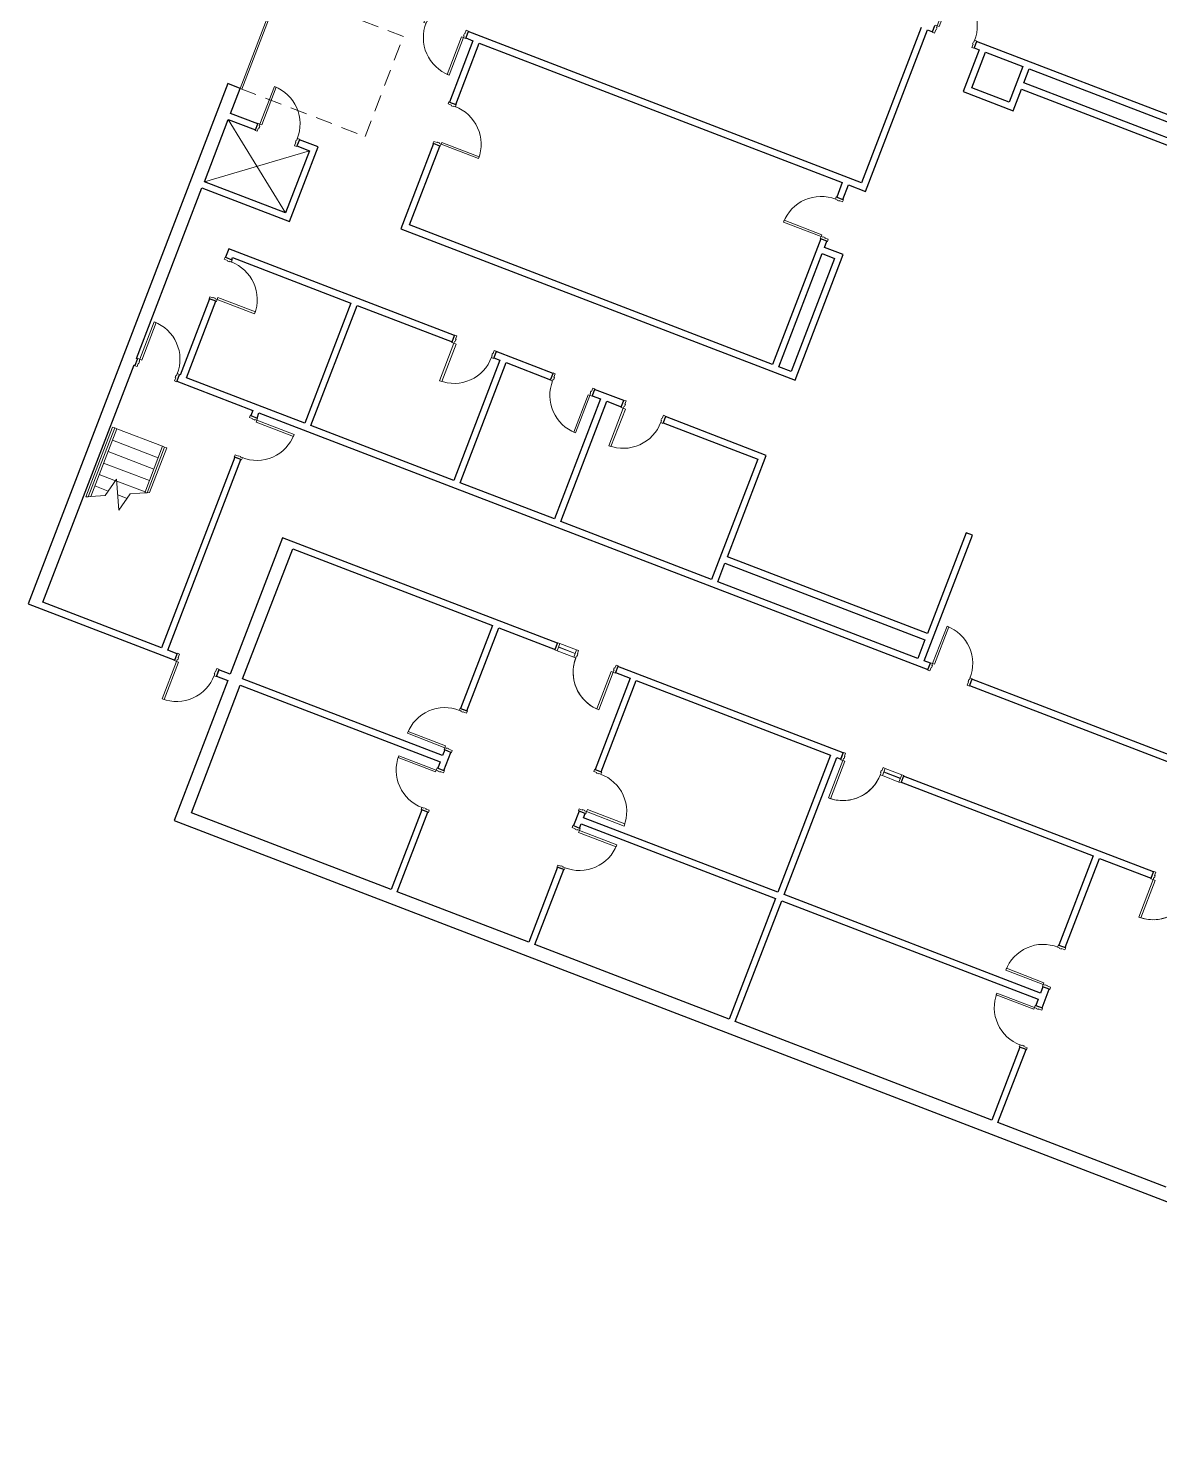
# Model space of a CAD drawing. Header units: inches. Extents: x -907 to 2508, y -1874 to 762.
# Drawn here: x -907 to 109, y -1506 to -246 of the extents above; entities that cross this region are included whole.
import ezdxf

# ---------------------------------------------------------------- set-up
doc = ezdxf.new("R2010")
doc.units = ezdxf.units.IN
doc.header["$MEASUREMENT"] = 0
doc.linetypes.add('Overhead', pattern=[24.375, 15, -9.375])
for name, color, linetype, lineweight in [('A-DETL', 90, 'Continuous', 9), ('A-DOOR', 31, 'Continuous', 9), ('A-DOOR-FRAM', 31, 'Continuous', 15), ('A-FLOR-HRAL', 11, 'Continuous', 9), ('A-WALL', 113, 'Continuous', 9), ('S-STRS', 31, 'Continuous', 9), ('S-STRS-MBND', 31, 'Continuous', 9)]:
    doc.layers.add(name, color=color, linetype=linetype, lineweight=lineweight)

# ---------------------------------------------------------------- blocks, each defined once
blk = doc.blocks.new('Door-Single_CE_ - HM Door-2_ HM Frame-5252126-LEVEL 1 Map Export')
at = {"layer": 'A-DOOR'}
for p, q in [((16.25, -39.5), (16.25, -3.5)), ((16.25, -3.5), (18, -3.5)), ((18, -3.5), (18, -39.5)), ((18, -39.5), (16.25, -39.5))]:
    blk.add_line(p, q, dxfattribs=at)
at = {"layer": 'A-DOOR', "lineweight": 15}
for p, q in [((16.25, -39.5), (16.25, -3.5)), ((18, -3.5), (16.25, -3.5)), ((18, -3.5), (18, -39.5)), ((18, -39.5), (16.25, -39.5))]:
    blk.add_line(p, q, dxfattribs=at)
at = {"layer": 'A-DOOR'}
blk.add_arc((18, -3.5), 36, 179.5, 270, dxfattribs=at)
blk.add_arc((18, -3.5), 36, 179.5, 270, dxfattribs=at)
blk.add_arc((18, -3.5), 36, 179.5, 270, dxfattribs=at)
blk.add_arc((18, -3.5), 36, 179.5, 270, dxfattribs=at)
at = {"layer": 'A-DOOR-FRAM'}
for p, q in [((-20, 3.5), (-18, 3.5)), ((-20, -3.5), (-20, 3.5)), ((-18, 3.5), (-18, 0.25)), ((-18, 0.25), (-17.5, 0.25)), ((-17.5, 0.25), (-17.5, -1.75)), ((17.5, 0.25), (18, 0.25)), ((17.5, -1.75), (17.5, 0.25)), ((18, 3.5), (20, 3.5)), ((18, 0.25), (18, 3.5)), ((20, 3.5), (20, -3.5)), ((-18, -3.5), (-20, -3.5)), ((-18, -1.75), (-18, -3.5)), ((-17.5, -1.75), (-18, -1.75)), ((18, -1.75), (17.5, -1.75)), ((18, -3.5), (18, -1.75)), ((20, -3.5), (18, -3.5))]:
    blk.add_line(p, q, dxfattribs=at)
blk = doc.blocks.new('Door-Single_CE_ - WD Door-2_ WD Frame-5252166-LEVEL 1 Map Export')
at = {"layer": 'A-DOOR'}
for p, q in [((16, -39.5), (16, -3.5)), ((16, -3.5), (18, -3.5)), ((18, -3.5), (18, -39.5)), ((18, -39.5), (16, -39.5))]:
    blk.add_line(p, q, dxfattribs=at)
at = {"layer": 'A-DOOR', "lineweight": 15}
for p, q in [((16, -39.5), (16, -3.5)), ((18, -3.5), (16, -3.5)), ((18, -3.5), (18, -39.5)), ((18, -39.5), (16, -39.5))]:
    blk.add_line(p, q, dxfattribs=at)
at = {"layer": 'A-DOOR'}
blk.add_arc((18, -3.5), 36, 179.5, 270, dxfattribs=at)
blk.add_arc((18, -3.5), 36, 179.5, 270, dxfattribs=at)
blk.add_arc((18, -3.5), 36, 179.5, 270, dxfattribs=at)
blk.add_arc((18, -3.5), 36, 179.5, 270, dxfattribs=at)
at = {"layer": 'A-DOOR-FRAM'}
for p, q in [((-20, 3.5), (-18, 3.5)), ((-20, -3.5), (-20, 3.5)), ((-18, 3.5), (-18, 0.5)), ((-18, 0.5), (-17.5, 0.5)), ((-17.5, 0.5), (-17.5, -1.5)), ((17.5, 0.5), (18, 0.5)), ((17.5, -1.5), (17.5, 0.5)), ((18, 3.5), (20, 3.5)), ((18, 0.5), (18, 3.5)), ((20, 3.5), (20, -3.5)), ((-18, -3.5), (-20, -3.5)), ((-18, -1.5), (-18, -3.5)), ((-17.5, -1.5), (-18, -1.5)), ((18, -1.5), (17.5, -1.5)), ((18, -3.5), (18, -1.5)), ((20, -3.5), (18, -3.5))]:
    blk.add_line(p, q, dxfattribs=at)
blk = doc.blocks.new('Door-Single_CE_ - WD Door-2_ WD Frame-5252168-LEVEL 1 Map Export')
at = {"layer": 'A-DOOR'}
for p, q in [((18, 39.5), (16, 39.5)), ((16, 39.5), (16, 3.5)), ((18, 3.5), (18, 39.5)), ((16, 3.5), (18, 3.5))]:
    blk.add_line(p, q, dxfattribs=at)
at = {"layer": 'A-DOOR', "lineweight": 15}
for p, q in [((18, 39.5), (16, 39.5)), ((16, 39.5), (16, 3.5)), ((18, 3.5), (18, 39.5)), ((18, 3.5), (16, 3.5))]:
    blk.add_line(p, q, dxfattribs=at)
at = {"layer": 'A-DOOR'}
blk.add_arc((18, 3.5), 36, 90, 180.5, dxfattribs=at)
blk.add_arc((18, 3.5), 36, 90, 180.5, dxfattribs=at)
blk.add_arc((18, 3.5), 36, 90, 180.5, dxfattribs=at)
blk.add_arc((18, 3.5), 36, 90, 180.5, dxfattribs=at)
at = {"layer": 'A-DOOR-FRAM'}
for p, q in [((-18, 3.5), (-20, 3.5)), ((-20, 3.5), (-20, -3.5)), ((-18, 1.5), (-18, 3.5)), ((-17.5, 1.5), (-18, 1.5)), ((-17.5, -0.5), (-17.5, 1.5)), ((18, 1.5), (17.5, 1.5)), ((17.5, 1.5), (17.5, -0.5)), ((20, 3.5), (18, 3.5)), ((18, 3.5), (18, 1.5)), ((20, -3.5), (20, 3.5)), ((-20, -3.5), (-18, -3.5)), ((-18, -3.5), (-18, -0.5)), ((-18, -0.5), (-17.5, -0.5)), ((17.5, -0.5), (18, -0.5)), ((18, -0.5), (18, -3.5)), ((18, -3.5), (20, -3.5))]:
    blk.add_line(p, q, dxfattribs=at)
blk = doc.blocks.new('Door-Single_CE_ - HM Door-2_ HM Frame-5252123-LEVEL 1 Map Export')
at = {"layer": 'A-DOOR'}
for p, q in [((18, 39.5), (16.25, 39.5)), ((16.25, 39.5), (16.25, 3.5)), ((18, 3.5), (18, 39.5)), ((16.25, 3.5), (18, 3.5))]:
    blk.add_line(p, q, dxfattribs=at)
at = {"layer": 'A-DOOR', "lineweight": 15}
for p, q in [((18, 39.5), (16.25, 39.5)), ((16.25, 39.5), (16.25, 3.5)), ((18, 3.5), (18, 39.5)), ((18, 3.5), (16.25, 3.5))]:
    blk.add_line(p, q, dxfattribs=at)
at = {"layer": 'A-DOOR'}
blk.add_arc((18, 3.5), 36, 90, 180.5, dxfattribs=at)
blk.add_arc((18, 3.5), 36, 90, 180.5, dxfattribs=at)
blk.add_arc((18, 3.5), 36, 90, 180.5, dxfattribs=at)
blk.add_arc((18, 3.5), 36, 90, 180.5, dxfattribs=at)
at = {"layer": 'A-DOOR-FRAM'}
for p, q in [((-18, 3.5), (-20, 3.5)), ((-20, 3.5), (-20, -3.5)), ((-18, 1.75), (-18, 3.5)), ((-17.5, 1.75), (-18, 1.75)), ((-17.5, -0.25), (-17.5, 1.75)), ((18, 1.75), (17.5, 1.75)), ((17.5, 1.75), (17.5, -0.25)), ((20, 3.5), (18, 3.5)), ((18, 3.5), (18, 1.75)), ((20, -3.5), (20, 3.5)), ((-20, -3.5), (-18, -3.5)), ((-18, -3.5), (-18, -0.25)), ((-18, -0.25), (-17.5, -0.25)), ((17.5, -0.25), (18, -0.25)), ((18, -0.25), (18, -3.5)), ((18, -3.5), (20, -3.5))]:
    blk.add_line(p, q, dxfattribs=at)
blk = doc.blocks.new('Door-Single_CE_ - WD Door-2_ HM Frame-5252155-LEVEL 1 Map Export')
at = {"layer": 'A-DOOR'}
for p, q in [((18, 39.5), (16, 39.5)), ((16, 39.5), (16, 3.5)), ((18, 3.5), (18, 39.5)), ((16, 3.5), (18, 3.5))]:
    blk.add_line(p, q, dxfattribs=at)
at = {"layer": 'A-DOOR', "lineweight": 15}
for p, q in [((18, 39.5), (16, 39.5)), ((16, 39.5), (16, 3.5)), ((18, 3.5), (18, 39.5)), ((18, 3.5), (16, 3.5))]:
    blk.add_line(p, q, dxfattribs=at)
at = {"layer": 'A-DOOR'}
blk.add_arc((18, 3.5), 36, 90, 180.5, dxfattribs=at)
blk.add_arc((18, 3.5), 36, 90, 180.5, dxfattribs=at)
blk.add_arc((18, 3.5), 36, 90, 180.5, dxfattribs=at)
blk.add_arc((18, 3.5), 36, 90, 180.5, dxfattribs=at)
at = {"layer": 'A-DOOR-FRAM'}
for p, q in [((-18, 3.5), (-20, 3.5)), ((-20, 3.5), (-20, -3.5)), ((-18, 1.5), (-18, 3.5)), ((-17.5, 1.5), (-18, 1.5)), ((-17.5, -0.5), (-17.5, 1.5)), ((18, 1.5), (17.5, 1.5)), ((17.5, 1.5), (17.5, -0.5)), ((20, 3.5), (18, 3.5)), ((18, 3.5), (18, 1.5)), ((20, -3.5), (20, 3.5)), ((-20, -3.5), (-18, -3.5)), ((-18, -3.5), (-18, -0.5)), ((-18, -0.5), (-17.5, -0.5)), ((17.5, -0.5), (18, -0.5)), ((18, -0.5), (18, -3.5)), ((18, -3.5), (20, -3.5))]:
    blk.add_line(p, q, dxfattribs=at)
blk = doc.blocks.new('Door-Single_CE_ - WD Door-2_ HM Frame-5252156-LEVEL 1 Map Export')
at = {"layer": 'A-DOOR'}
for p, q in [((16, -39.5), (16, -3.5)), ((16, -3.5), (18, -3.5)), ((18, -3.5), (18, -39.5)), ((18, -39.5), (16, -39.5))]:
    blk.add_line(p, q, dxfattribs=at)
at = {"layer": 'A-DOOR', "lineweight": 15}
for p, q in [((16, -39.5), (16, -3.5)), ((18, -3.5), (16, -3.5)), ((18, -3.5), (18, -39.5)), ((18, -39.5), (16, -39.5))]:
    blk.add_line(p, q, dxfattribs=at)
at = {"layer": 'A-DOOR'}
blk.add_arc((18, -3.5), 36, 179.5, 270, dxfattribs=at)
blk.add_arc((18, -3.5), 36, 179.5, 270, dxfattribs=at)
blk.add_arc((18, -3.5), 36, 179.5, 270, dxfattribs=at)
blk.add_arc((18, -3.5), 36, 179.5, 270, dxfattribs=at)
at = {"layer": 'A-DOOR-FRAM'}
for p, q in [((-20, 3.5), (-18, 3.5)), ((-20, -3.5), (-20, 3.5)), ((-18, 3.5), (-18, 0.5)), ((-18, 0.5), (-17.5, 0.5)), ((-17.5, 0.5), (-17.5, -1.5)), ((17.5, 0.5), (18, 0.5)), ((17.5, -1.5), (17.5, 0.5)), ((18, 3.5), (20, 3.5)), ((18, 0.5), (18, 3.5)), ((20, 3.5), (20, -3.5)), ((-18, -3.5), (-20, -3.5)), ((-18, -1.5), (-18, -3.5)), ((-17.5, -1.5), (-18, -1.5)), ((18, -1.5), (17.5, -1.5)), ((18, -3.5), (18, -1.5)), ((20, -3.5), (18, -3.5))]:
    blk.add_line(p, q, dxfattribs=at)
blk = doc.blocks.new('Door-Single-Sidelite_CE_ - WD Door-2_ HM Frame-Sidelite-5252143-LEVEL 1 Map Export')
at = {"layer": 'A-DOOR', "lineweight": 15}
for p, q in [((-36, -0.125), (-36, 0.125)), ((-36, 0.125), (-20, 0.125)), ((-20, 0.125), (-20, -0.125)), ((-20, -0.125), (-36, -0.125))]:
    blk.add_line(p, q, dxfattribs=at)
at = {"layer": 'A-DOOR'}
for p, q in [((16, -3.5), (18, -3.5)), ((16, -39.5), (16, -3.5)), ((18, -3.5), (18, -39.5)), ((18, -39.5), (16, -39.5))]:
    blk.add_line(p, q, dxfattribs=at)
for start, end in [(179.5, 266.796126), (180.5, 270)]:
    blk.add_arc((18, -3.5), 36, start, end, dxfattribs=at)
at = {"layer": 'A-DOOR-FRAM'}
for p, q in [((-38, 3.5), (-36, 3.5)), ((-38, -3.5), (-38, 3.5)), ((-36, 3.5), (-36, -3.5)), ((-20, 3.5), (-18, 3.5)), ((-20, -3.5), (-20, 3.5)), ((-18, 3.5), (-18, 0.5)), ((-18, 0.5), (-17.5, 0.5)), ((-17.5, 0.5), (-17.5, -1.5)), ((17.5, 0.5), (18, 0.5)), ((17.5, -1.5), (17.5, 0.5)), ((18, 3.5), (20, 3.5)), ((18, 0.5), (18, 3.5)), ((20, 3.5), (20, -3.5)), ((-36, -3.5), (-38, -3.5)), ((-18, -3.5), (-20, -3.5)), ((-18, -1.5), (-18, -3.5)), ((-17.5, -1.5), (-18, -1.5)), ((18, -1.5), (17.5, -1.5)), ((18, -3.5), (18, -1.5)), ((20, -3.5), (18, -3.5))]:
    blk.add_line(p, q, dxfattribs=at)
at = {"layer": 'A-DOOR-FRAM', "lineweight": 9}
for p, q in [((-20, 3.5), (-36, 3.5)), ((-36, -3.5), (-20, -3.5))]:
    blk.add_line(p, q, dxfattribs=at)
blk = doc.blocks.new('Door-Single-Sidelite_CE_ - WD Door-2_ HM Frame-Sidelite-5252144-LEVEL 1 Map Export')
at = {"layer": 'A-DOOR'}
for p, q in [((18, 39.5), (16, 39.5)), ((16, 39.5), (16, 3.5)), ((18, 3.5), (18, 39.5)), ((16, 3.5), (18, 3.5))]:
    blk.add_line(p, q, dxfattribs=at)
at = {"layer": 'A-DOOR', "lineweight": 15}
for p, q in [((-20, 0.125), (-36, 0.125)), ((-36, 0.125), (-36, -0.125)), ((-20, -0.125), (-20, 0.125)), ((-36, -0.125), (-20, -0.125))]:
    blk.add_line(p, q, dxfattribs=at)
at = {"layer": 'A-DOOR'}
for start, end in [(93.203874, 180.5), (90, 179.5)]:
    blk.add_arc((18, 3.5), 36, start, end, dxfattribs=at)
at = {"layer": 'A-DOOR-FRAM'}
for p, q in [((-36, 3.5), (-38, 3.5)), ((-38, 3.5), (-38, -3.5)), ((-36, -3.5), (-36, 3.5)), ((-18, 3.5), (-20, 3.5)), ((-20, 3.5), (-20, -3.5)), ((-18, 1.5), (-18, 3.5)), ((-17.5, 1.5), (-18, 1.5)), ((-17.5, -0.5), (-17.5, 1.5)), ((18, 1.5), (17.5, 1.5)), ((17.5, 1.5), (17.5, -0.5)), ((20, 3.5), (18, 3.5)), ((18, 3.5), (18, 1.5)), ((20, -3.5), (20, 3.5)), ((-38, -3.5), (-36, -3.5)), ((-20, -3.5), (-18, -3.5)), ((-18, -3.5), (-18, -0.5)), ((-18, -0.5), (-17.5, -0.5)), ((17.5, -0.5), (18, -0.5)), ((18, -0.5), (18, -3.5)), ((18, -3.5), (20, -3.5))]:
    blk.add_line(p, q, dxfattribs=at)
at = {"layer": 'A-DOOR-FRAM', "lineweight": 9}
for p, q in [((-36, 3.5), (-20, 3.5)), ((-20, -3.5), (-36, -3.5))]:
    blk.add_line(p, q, dxfattribs=at)
blk = doc.blocks.new('Railing - Railing-5172666-LEVEL 1 Map Export')
at = {"layer": 'A-FLOR-HRAL'}
for p, q in [((-829.2, -605.2), (-852.9, -667)), ((-827.4, -605.9), (-850.7, -666.8)), ((-829.2, -605.2), (-827.4, -605.9)), ((-852.9, -667), (-850.7, -666.8))]:
    blk.add_line(p, q, dxfattribs=at)
blk = doc.blocks.new('Railing - Railing-5172670-LEVEL 1 Map Export')
at = {"layer": 'A-FLOR-HRAL'}
for p, q in [((-786.3, -621.7), (-802.3, -663.4)), ((-784.4, -622.4), (-800.1, -663.3)), ((-786.3, -621.7), (-784.4, -622.4)), ((-802.3, -663.4), (-800.1, -663.3))]:
    blk.add_line(p, q, dxfattribs=at)
blk = doc.blocks.new('Overhead-Sectional - 8_ x 10_-5210600-LEVEL 1 Map Export')
at = {"layer": 'A-DOOR'}
for p, q in [((-48, -7.5), (-48, -6)), ((-48, -6), (48, -6)), ((48, -7.5), (-48, -7.5)), ((48, -6), (48, -7.5))]:
    blk.add_line(p, q, dxfattribs=at)
at = {"layer": 'A-DOOR', "linetype": 'Overhead'}
for p, q in [((-48, -6), (-48, -126)), ((48, -126), (48, -6)), ((-48, -126), (48, -126))]:
    blk.add_line(p, q, dxfattribs=at)

msp = doc.modelspace()

# ---------------------------------------------------------------- linework, layer by layer
at = {"layer": 'A-DETL', "lineweight": 15}
for p, q in [((-727.3, -328.5), (-675.9, -412.3)), ((-654.5, -356.5), (-748.7, -384.3))]:
    msp.add_line(p, q, dxfattribs=at)
at = {"layer": 'A-WALL', "lineweight": 25}
for p, q in [((-512.1, -249.6), (-514.2, -255.2)), ((-159, -385.2), (-512.1, -249.6)), ((-105.5, -245.8), (-159, -385.2)), ((-155.5, -392.9), (-99.9, -248)), ((-99.9, -248), (-95.3, -249.7)), ((-95.3, -249.7), (-93.2, -244.1)), ((-507.7, -257.7), (-528.8, -312.8)), ((-523.2, -314.9), (-502.1, -259.9)), ((-514.2, -255.2), (-507.7, -257.7)), ((-502.1, -259.9), (-176.3, -384.9)), ((-55.8, -258.4), (-58, -264)), ((-58, -264), (-53.4, -265.8)), ((371.1, -422.3), (-55.8, -258.4)), ((-53.4, -265.8), (-67.8, -303.4)), ((-60.1, -299.9), (-47.8, -267.9)), ((-47.8, -267.9), (-14.2, -280.8)), ((-14.2, -280.8), (-26.5, -312.8)), ((-13.4, -295.6), (-8.6, -283)), ((-8.6, -283), (360, -424.5)), ((-727.8, -296.2), (-907, -763)), ((-716.6, -300.5), (-727.8, -296.2)), ((-725.2, -322.9), (-716.6, -300.5)), ((-26.5, -312.8), (-60.1, -299.9)), ((-23, -320.6), (-15.6, -301.2)), ((-15.6, -301.2), (358.6, -444.8)), ((355.2, -437.1), (-13.4, -295.6)), ((-528.8, -312.8), (-523.2, -314.9)), ((-67.8, -303.4), (-23, -320.6)), ((-700.9, -332.2), (-725.2, -322.9)), ((-748.7, -384.3), (-727.3, -328.5)), ((-727.3, -328.5), (-703, -337.8)), ((-703, -337.8), (-700.9, -332.2)), ((-663.5, -346.6), (-665.7, -352.2)), ((-665.7, -352.2), (-654.5, -356.5)), ((-646.7, -353), (-663.5, -346.6)), ((-543.2, -350.1), (-572.5, -426.5)), ((-564.8, -423.1), (-537.6, -352.3)), ((-537.6, -352.3), (-543.2, -350.1)), ((-654.5, -356.5), (-675.9, -412.3)), ((-672.5, -420), (-646.7, -353)), ((-809.6, -543), (-750.9, -389.9)), ((-750.9, -389.9), (-672.5, -420)), ((-675.9, -412.3), (-748.7, -384.3)), ((-176.3, -384.9), (-181.3, -398.1)), ((-175.7, -400.3), (-170.7, -387.1)), ((-170.7, -387.1), (-155.5, -392.9)), ((-181.3, -398.1), (-175.7, -400.3)), ((-572.5, -426.5), (-218.7, -562.4)), ((-238.9, -548.2), (-564.8, -423.1)), ((-195.7, -435.5), (-238.9, -548.2)), ((-190.1, -437.6), (-195.7, -435.5)), ((-192.2, -443.2), (-190.1, -437.6)), ((-726.9, -444.6), (-729.8, -452.1)), ((-729.8, -452.1), (-724.2, -454.3)), ((-524.3, -522.4), (-726.9, -444.6)), ((-724.2, -454.3), (-723.4, -452.4)), ((-723.4, -452.4), (-617.3, -493.1)), ((-233.3, -550.3), (-194.4, -448.8)), ((-183.2, -453.1), (-222.1, -554.6)), ((-218.7, -562.4), (-175.4, -449.7)), ((-194.4, -448.8), (-183.2, -453.1)), ((-175.4, -449.7), (-192.2, -443.2)), ((-744.1, -489.5), (-770.4, -558)), ((-738.5, -491.6), (-744.1, -489.5)), ((-764.8, -560.2), (-738.5, -491.6)), ((-617.3, -493.1), (-658.7, -600.9)), ((-653.1, -603.1), (-611.7, -495.3)), ((-611.7, -495.3), (-526.5, -528)), ((-526.5, -528), (-524.3, -522.4)), ((-487, -536.7), (-489.1, -542.3)), ((-435.9, -556.3), (-487, -536.7)), ((-893.6, -761.7), (-811.8, -548.6)), ((-811.8, -548.6), (-810.9, -549)), ((-810.9, -549), (-808.7, -543.4)), ((-808.7, -543.4), (-809.6, -543)), ((-483.5, -544.5), (-524.9, -652.3)), ((-519.3, -654.4), (-477.9, -546.6)), ((-489.1, -542.3), (-483.5, -544.5)), ((-477.9, -546.6), (-438.1, -561.9)), ((-222.1, -554.6), (-233.3, -550.3)), ((-771.4, -557.7), (-773.5, -563.3)), ((-773.5, -563.3), (-705.4, -589.5)), ((-770.4, -558), (-771.4, -557.7)), ((-658.7, -600.9), (-764.8, -560.2)), ((-438.1, -561.9), (-435.9, -556.3)), ((-393.3, -579.1), (-434.6, -686.9)), ((-398.6, -570.7), (-400.7, -576.3)), ((-400.7, -576.3), (-393.3, -579.1)), ((-372.4, -580.7), (-398.6, -570.7)), ((-705.4, -589.5), (-707.2, -594.1)), ((-701.5, -596.3), (-699.8, -591.6)), ((-699.8, -591.6), (-99.5, -822)), ((-429, -689.1), (-387.7, -581.3)), ((-387.7, -581.3), (-374.6, -586.3)), ((-374.6, -586.3), (-372.4, -580.7)), ((-707.2, -594.1), (-701.5, -596.3)), ((-524.9, -652.3), (-653.1, -603.1)), ((-335.1, -595), (-337.2, -600.6)), ((-337.2, -600.6), (-252.2, -633.3)), ((-244.5, -629.8), (-335.1, -595)), ((-279.4, -720.9), (-244.5, -629.8)), ((-721.5, -631.5), (-787.2, -802.6)), ((-781.6, -804.7), (-715.9, -633.6)), ((-715.9, -633.6), (-721.5, -631.5)), ((-252.2, -633.3), (-293.6, -741.1)), ((-434.6, -686.9), (-519.3, -654.4)), ((-293.6, -741.1), (-429, -689.1)), ((-678.5, -703.7), (-725.6, -826.2)), ((-431.8, -798.4), (-678.5, -703.7)), ((-102.9, -814.3), (-59.6, -701.3)), ((-65.2, -699.2), (-99.9, -789.8)), ((-59.6, -701.3), (-65.2, -699.2)), ((-714.4, -830.5), (-669.5, -713.6)), ((-669.5, -713.6), (-490.2, -782.4)), ((-288, -743.2), (-281.6, -726.5)), ((-281.6, -726.5), (-102.1, -795.4)), ((-99.9, -789.8), (-279.4, -720.9)), ((-108.5, -812.1), (-288, -743.2)), ((-907, -763), (-775.3, -813.6)), ((-787.2, -802.6), (-893.6, -761.7)), ((-490.2, -782.4), (-518.8, -856.9)), ((-513.2, -859), (-484.6, -784.6)), ((-484.6, -784.6), (-434, -804)), ((-773.2, -808), (-781.6, -804.7)), ((-434, -804), (-431.8, -798.4)), ((-102.1, -795.4), (-108.5, -812.1)), ((-775.3, -813.6), (-773.2, -808)), ((-97.3, -816.4), (-102.9, -814.3)), ((-99.5, -822), (-97.3, -816.4)), ((-735.8, -822.3), (-738, -827.9)), ((-738, -827.9), (-727.7, -831.8)), ((-725.6, -826.2), (-735.8, -822.3)), ((-535.1, -899.3), (-714.4, -830.5)), ((-366.8, -829.8), (-398.2, -911.7)), ((-377.7, -819.2), (-379.8, -824.8)), ((-379.8, -824.8), (-366.8, -829.8)), ((-175.4, -896.8), (-377.7, -819.2)), ((-60, -830.8), (-62.1, -836.4)), ((261.1, -954), (-60, -830.8)), ((-727.7, -831.8), (-775.9, -957.5)), ((-760.4, -950.6), (-716.5, -836.1)), ((-716.5, -836.1), (-537.3, -904.9)), ((-392.6, -913.9), (-361.2, -832)), ((-361.2, -832), (-186.9, -898.9)), ((-62.1, -836.4), (270.1, -963.9)), ((-518.8, -856.9), (-513.2, -859)), ((-533.1, -894.2), (-535.1, -899.3)), ((-527.5, -896.4), (-533.1, -894.2)), ((-537.3, -904.9), (-539.4, -910.5)), ((-533.8, -912.7), (-527.5, -896.4)), ((-186.9, -898.9), (-234.1, -1021.8)), ((-228.5, -1024), (-181.3, -901)), ((-181.3, -901), (-177.6, -902.4)), ((-177.6, -902.4), (-175.4, -896.8)), ((-539.4, -910.5), (-533.8, -912.7)), ((-398.2, -911.7), (-392.6, -913.9)), ((-121.3, -917.6), (-123.4, -923.2)), ((103, -1003.7), (-121.3, -917.6)), ((-123.4, -923.2), (48.8, -989.3)), ((-581.2, -1019.4), (-760.4, -950.6)), ((-553.7, -947.9), (-581.2, -1019.4)), ((-575.6, -1021.6), (-548.1, -950)), ((-548.1, -950), (-553.7, -947.9)), ((-412.5, -949.1), (-417.6, -962.1)), ((-406.9, -951.2), (-412.5, -949.1)), ((-408.4, -955), (-406.9, -951.2)), ((-234.1, -1021.8), (-408.4, -955)), ((-775.9, -957.5), (653.4, -1506.2)), ((-417.6, -962.1), (-412, -964.3)), ((-412, -964.3), (-410.5, -960.6)), ((-410.5, -960.6), (-236.3, -1027.4)), ((48.8, -989.3), (18.1, -1069.4)), ((23.7, -1071.5), (54.4, -991.5)), ((54.4, -991.5), (100.8, -1009.3)), ((-431.9, -999.5), (-457.7, -1066.8)), ((-452.1, -1068.9), (-426.3, -1001.6)), ((-426.3, -1001.6), (-431.9, -999.5)), ((100.8, -1009.3), (103, -1003.7)), ((-457.7, -1066.8), (-575.6, -1021.6)), ((-236.3, -1027.4), (-277.9, -1135.8)), ((-272.3, -1138), (-230.7, -1029.6)), ((-230.7, -1029.6), (-0.6, -1117.9)), ((1.6, -1112.3), (-228.5, -1024)), ((-277.9, -1135.8), (-452.1, -1068.9)), ((18.1, -1069.4), (23.7, -1071.5)), ((3.7, -1106.7), (1.6, -1112.3)), ((9.3, -1108.9), (3.7, -1106.7)), ((-0.6, -1117.9), (-2.7, -1123.5)), ((2.9, -1125.7), (9.3, -1108.9)), ((-2.7, -1123.5), (2.9, -1125.7)), ((-42.2, -1226.3), (-272.3, -1138)), ((-17, -1160.9), (-42.2, -1226.3)), ((-36.6, -1228.5), (-11.4, -1163)), ((-11.4, -1163), (-17, -1160.9)), ((114.4, -1286.4), (-36.6, -1228.5))]:
    msp.add_line(p, q, dxfattribs=at)
at = {"layer": 'S-STRS'}
for p, q in [((-831.1, -604.5), (-855.1, -667.1)), ((-829.2, -605.2), (-831.1, -604.5)), ((-790.2, -631.9), (-831.3, -616.2)), ((-786.3, -621.7), (-827.4, -605.9)), ((-794.2, -642.2), (-835.2, -626.4)), ((-782.5, -623.1), (-797.9, -663.1)), ((-782.5, -623.1), (-784.4, -622.4)), ((-798.1, -652.5), (-839.2, -636.7)), ((-828.5, -652.6), (-843.1, -647)), ((-802, -662.7), (-827.4, -653)), ((-835, -661.9), (-847.1, -657.2)), ((-818.1, -668.4), (-826.5, -665.1)), ((-824.5, -677.7), (-825.7, -677.2))]:
    msp.add_line(p, q, dxfattribs=at)
at = {"layer": 'S-STRS-MBND'}
for p, q in [((-837.7, -665.9), (-827.5, -651.1)), ((-827.5, -651.1), (-825.5, -679.1)), ((-855.1, -667.1), (-852.9, -667)), ((-850.7, -666.8), (-837.7, -665.9)), ((-825.5, -679.1), (-815.3, -664.3)), ((-815.3, -664.3), (-797.9, -663.1))]:
    msp.add_line(p, q, dxfattribs=at)

# ---------------------------------------------------------------- block references
at = {"layer": 'A-DOOR'}
for name, p, rotation in [('Overhead-Sectional - 8_ x 10_-5210600-LEVEL 1 Map Export', (-705, -253.6), 68.99999999999936), ('Door-Single_CE_ - HM Door-2_ HM Frame-5252126-LEVEL 1 Map Export', (-75.6, -254.1), 158.9999999999992), ('Door-Single_CE_ - HM Door-2_ HM Frame-5252126-LEVEL 1 Map Export', (-531.8, -245.2), 338.9999999999993), ('Door-Single_CE_ - HM Door-2_ HM Frame-5252126-LEVEL 1 Map Export', (-683.3, -342.2), 158.9999999999992), ('Door-Single_CE_ - HM Door-2_ HM Frame-5252123-LEVEL 1 Map Export', (-533.2, -332.5), 248.9999999999993), ('Door-Single_CE_ - HM Door-2_ HM Frame-5252126-LEVEL 1 Map Export', (-185.7, -417.9), 248.9999999999994), ('Door-Single_CE_ - WD Door-2_ WD Frame-5252168-LEVEL 1 Map Export', (-734.1, -471.9), 248.9999999999994), ('Door-Single_CE_ - WD Door-2_ WD Frame-5252166-LEVEL 1 Map Export', (-791.1, -553.3), 158.9999999999992), ('Door-Single_CE_ - WD Door-2_ WD Frame-5252168-LEVEL 1 Map Export', (-506.7, -532.4), 158.9999999999992), ('Door-Single_CE_ - HM Door-2_ HM Frame-5252126-LEVEL 1 Map Export', (-418.3, -566.3), 338.9999999999993), ('Door-Single_CE_ - WD Door-2_ WD Frame-5252168-LEVEL 1 Map Export', (-354.8, -590.7), 158.9999999999992), ('Door-Single_CE_ - HM Door-2_ HM Frame-5252126-LEVEL 1 Map Export', (-711.5, -613.9), 68.99999999999937), ('Door-Single_CE_ - HM Door-2_ HM Frame-5252126-LEVEL 1 Map Export', (-79.7, -826.4), 158.9999999999992), ('Door-Single-Sidelite_CE_ - WD Door-2_ HM Frame-Sidelite-5252143-LEVEL 1 Map Export', (-397.4, -814.8), 338.9999999999993), ('Door-Single_CE_ - HM Door-2_ HM Frame-5252123-LEVEL 1 Map Export', (-755.6, -817.9), 158.9999999999993), ('Door-Single_CE_ - HM Door-2_ HM Frame-5252126-LEVEL 1 Map Export', (-523.2, -876.6), 248.9999999999994), ('Door-Single_CE_ - HM Door-2_ HM Frame-5252123-LEVEL 1 Map Export', (-543.8, -930.3), 68.99999999999936), ('Door-Single-Sidelite_CE_ - WD Door-2_ HM Frame-Sidelite-5252144-LEVEL 1 Map Export', (-157.8, -906.8), 158.9999999999992), ('Door-Single_CE_ - WD Door-2_ HM Frame-5252155-LEVEL 1 Map Export', (-402.6, -931.5), 248.9999999999994), ('Door-Single_CE_ - WD Door-2_ HM Frame-5252156-LEVEL 1 Map Export', (-421.9, -981.9), 68.99999999999936), ('Door-Single-Sidelite_CE_ - WD Door-2_ HM Frame-Sidelite-5252144-LEVEL 1 Map Export', (120.6, -1013.7), 158.9999999999992), ('Door-Single_CE_ - HM Door-2_ HM Frame-5252126-LEVEL 1 Map Export', (13.7, -1089.1), 248.9999999999994), ('Door-Single_CE_ - HM Door-2_ HM Frame-5252123-LEVEL 1 Map Export', (-7.1, -1143.3), 68.99999999999936)]:
    msp.add_blockref(name, p, dxfattribs=dict(at, rotation=rotation))
at = {"layer": 'A-FLOR-HRAL'}
for name in ['Railing - Railing-5172666-LEVEL 1 Map Export', 'Railing - Railing-5172670-LEVEL 1 Map Export']:
    msp.add_blockref(name, (0, 0), dxfattribs=at)

doc.saveas('drawing.dxf')
